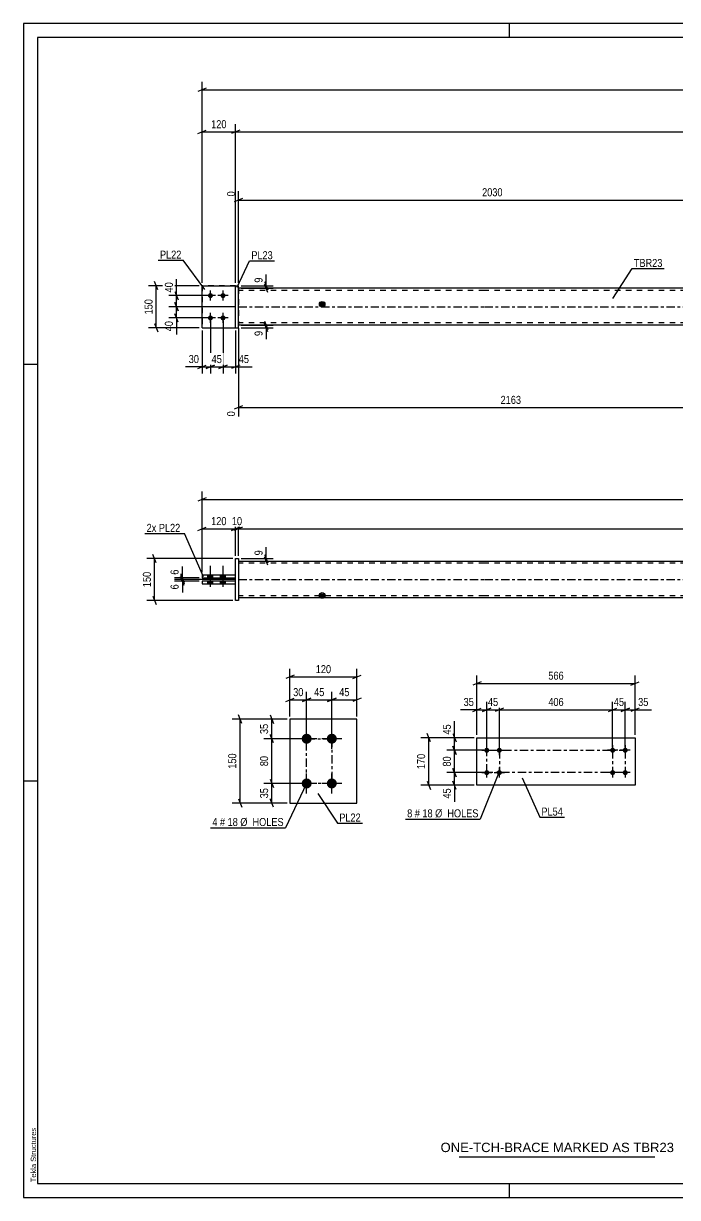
# Model space of a CAD drawing. Header units: millimetres. Extents: x 0 to 594, y 0 to 420.
# Drawn here: x 0 to 234.1, y 0 to 420 of the extents above; entities that cross this region are included whole.
import ezdxf

# ---------------------------------------------------------------- set-up
doc = ezdxf.new("R2010")
doc.units = ezdxf.units.MM
doc.linetypes.add('DXK_LINE_DOT2', pattern=[3.9198, 1.9599, -1.9599])
doc.linetypes.add('DXK_LINE_DOT3', pattern=[5.9187, 2.979, -0.9799, 0.9799, -0.9799])
doc.styles.add('Arial', font='ARIAL.TTF', dxfattribs={"height": 0.2})
doc.styles.add('Arial Narrow', font='ARIALN.TTF', dxfattribs={"height": 0.2})

# ---------------------------------------------------------------- blocks, each defined once
blk = doc.blocks.new('Unknown-489685050-1163')
at = {"color": 5, "linetype": 'Continuous'}
for p, q in [((594, 420), (0, 420)), ((0, 420), (0, 0)), ((174, 415), (174, 420)), ((589, 415), (5, 415)), ((5, 415), (5, 5)), ((5, 298), (0, 298)), ((5, 149), (0, 149)), ((5, 5), (589, 5)), ((174, 0), (174, 5)), ((0, 0), (594, 0))]:
    blk.add_line(p, q, dxfattribs=at)
at = {"color": 174, "linetype": 'Continuous', "style": 'Arial'}
blk.add_text('Tekla Structures', height=1.9102, rotation=90, dxfattribs=at).set_placement((4.5, 5.5))
blk = doc.blocks.new('Unknown-489685050-5820')
at = {"color": 7, "linetype": 'Continuous'}
blk.add_line((156, 14.5), (226, 14.5), dxfattribs=at)
at = {"color": 7, "style": 'Arial'}
blk.add_text('ONE-TCH-BRACE MARKED AS TBR23', height=3.3428, dxfattribs=at).set_placement((149.28, 16.25))
blk = doc.blocks.new('Part-489685050-1896 - 1883')
at = {"linetype": 'Continuous'}
blk.add_hatch(color=2, dxfattribs=at).paths.add_polyline_path([(106.92, 214.49), (106.12, 215.89), (107.72, 215.89)])
at = {"color": 2, "linetype": 'Continuous'}
for p, q in [((76.92, 227.69), (164.92, 227.69)), ((165.02, 227.69), (390.04, 227.69)), ((390.14, 227.69), (478.14, 227.69)), ((271.2, 221.79), (271.2, 220.39)), ((271.2, 221.79), (294.04, 221.79)), ((271.2, 220.39), (294.04, 220.39)), ((283.87, 221.79), (283.87, 221.69)), ((283.87, 220.39), (283.87, 220.49)), ((294.04, 221.79), (294.04, 221.69)), ((294.04, 220.39), (294.04, 220.49)), ((164.92, 214.49), (76.92, 214.49)), ((106.92, 214.49), (106.12, 215.89)), ((106.12, 215.89), (107.72, 215.89)), ((107.72, 215.89), (106.92, 214.49)), ((390.04, 214.49), (165.02, 214.49)), ((478.14, 214.49), (390.14, 214.49))]:
    blk.add_line(p, q, dxfattribs=at)
at = {"color": 7, "linetype": 'DXK_LINE_DOT2'}
for p, q in [((76.92, 227.69), (76.92, 214.49)), ((164.92, 226.89), (76.92, 226.89)), ((390.04, 226.89), (165.02, 226.89)), ((478.14, 226.89), (390.14, 226.89)), ((478.14, 227.69), (478.14, 214.49)), ((261.02, 221.79), (261.02, 220.39)), ((271.2, 221.79), (261.02, 221.79)), ((261.02, 220.39), (271.2, 220.39)), ((283.87, 221.69), (283.87, 220.49)), ((294.04, 221.69), (294.04, 220.49)), ((164.92, 215.29), (76.92, 215.29)), ((390.04, 215.29), (165.02, 215.29)), ((478.14, 215.29), (390.14, 215.29))]:
    blk.add_line(p, q, dxfattribs=at)
at = {"color": 7, "linetype": 'DXK_LINE_DOT3'}
for p, q in [((76.92, 221.09), (164.92, 221.09)), ((165.02, 221.09), (390.04, 221.09)), ((390.14, 221.09), (478.14, 221.09))]:
    blk.add_line(p, q, dxfattribs=at)
at = {"color": 2, "linetype": 'Continuous'}
blk.add_circle((106.92, 215.39), 1, dxfattribs=at)
blk = doc.blocks.new('Part-489685050-1912 - 1883')
at = {"color": 2, "linetype": 'Continuous'}
for p, q in [((75.92, 220.49), (63.92, 220.49)), ((63.92, 220.49), (63.92, 219.49)), ((63.92, 219.49), (75.92, 219.49)), ((75.92, 219.49), (75.92, 220.49))]:
    blk.add_line(p, q, dxfattribs=at)
blk = doc.blocks.new('Part-489685050-1917 - 1883')
at = {"color": 2, "linetype": 'Continuous'}
for p, q in [((63.92, 222.69), (63.92, 221.69)), ((75.92, 222.69), (63.92, 222.69)), ((75.92, 221.69), (75.92, 222.69)), ((63.92, 221.69), (75.92, 221.69))]:
    blk.add_line(p, q, dxfattribs=at)
blk = doc.blocks.new('Part-489685050-1920 - 1883')
at = {"color": 2, "linetype": 'Continuous'}
for p, q in [((75.92, 213.59), (75.92, 228.59)), ((75.92, 228.59), (76.92, 228.59)), ((76.92, 228.59), (76.92, 213.59)), ((76.92, 213.59), (75.92, 213.59))]:
    blk.add_line(p, q, dxfattribs=at)
blk = doc.blocks.new('Bolt-489685050-1925 - 1883')
at = {"linetype": 'Continuous'}
for points in [[(66.02, 221.69), (67.82, 221.69), (67.82, 222.69), (66.02, 222.69)], [(66.02, 221.69), (67.82, 221.69), (67.82, 222.69), (66.02, 222.69)], [(70.52, 221.69), (72.32, 221.69), (72.32, 222.69), (70.52, 222.69)], [(70.52, 221.69), (72.32, 221.69), (72.32, 222.69), (70.52, 222.69)], [(66.02, 219.49), (67.82, 219.49), (67.82, 220.49), (66.02, 220.49)], [(66.02, 219.49), (67.82, 219.49), (67.82, 220.49), (66.02, 220.49)], [(70.52, 219.49), (72.32, 219.49), (72.32, 220.49), (70.52, 220.49)], [(70.52, 219.49), (72.32, 219.49), (72.32, 220.49), (70.52, 220.49)]]:
    blk.add_hatch(color=1, dxfattribs=at).paths.add_polyline_path(points)
at = {"color": 1, "linetype": 'Continuous'}
for p, q in [((66.02, 221.69), (66.02, 222.69)), ((66.02, 221.69), (66.02, 222.69)), ((66.92, 218.49), (66.92, 225.99)), ((66.92, 218.49), (66.92, 225.99)), ((67.82, 221.69), (67.82, 222.69)), ((67.82, 221.69), (67.82, 222.69)), ((70.52, 221.69), (70.52, 222.69)), ((70.52, 221.69), (70.52, 222.69)), ((71.42, 218.49), (71.42, 225.99)), ((71.42, 218.49), (71.42, 225.99)), ((72.32, 221.69), (72.32, 222.69)), ((72.32, 221.69), (72.32, 222.69)), ((66.02, 219.49), (66.02, 220.49)), ((66.02, 219.49), (66.02, 220.49)), ((67.82, 219.49), (67.82, 220.49)), ((67.82, 219.49), (67.82, 220.49)), ((70.52, 219.49), (70.52, 220.49)), ((70.52, 219.49), (70.52, 220.49)), ((72.32, 219.49), (72.32, 220.49)), ((72.32, 219.49), (72.32, 220.49))]:
    blk.add_line(p, q, dxfattribs=at)
blk = doc.blocks.new('Part-489685050-3256 - 3255')
at = {"color": 2, "linetype": 'Continuous'}
for p, q in [((162.32, 164.5), (218.88, 164.5)), ((162.32, 147.5), (162.32, 164.5)), ((218.88, 164.5), (218.88, 147.5)), ((218.88, 147.5), (162.32, 147.5))]:
    blk.add_line(p, q, dxfattribs=at)
blk = doc.blocks.new('Bolt-489685050-3257 - 3255')
at = {"linetype": 'Continuous'}
for points in [[(210.88, 159.1, -1), (210.88, 160.9, -1)], [(215.38, 159.1, -1), (215.38, 160.9, -1)], [(210.88, 151.1, -1), (210.88, 152.9, -1)], [(215.38, 151.1, -1), (215.38, 152.9, -1)]]:
    blk.add_hatch(color=1, dxfattribs=at).paths.add_polyline_path(points)
at = {"color": 1, "linetype": 'Continuous'}
for p, q in [((212.68, 160), (209.08, 160)), ((210.88, 161.8), (210.88, 158.2)), ((217.18, 160), (213.58, 160)), ((215.38, 161.8), (215.38, 158.2)), ((212.68, 152), (209.08, 152)), ((210.88, 153.8), (210.88, 150.2)), ((217.18, 152), (213.58, 152)), ((215.38, 153.8), (215.38, 150.2))]:
    blk.add_line(p, q, dxfattribs=at)
blk = doc.blocks.new('Bolt-489685050-3258 - 3255')
at = {"linetype": 'Continuous'}
for points in [[(165.82, 160.9, -1), (165.82, 159.1, -1)], [(170.32, 160.9, -1), (170.32, 159.1, -1)], [(165.82, 152.9, -1), (165.82, 151.1, -1)], [(170.32, 152.9, -1), (170.32, 151.1, -1)]]:
    blk.add_hatch(color=1, dxfattribs=at).paths.add_polyline_path(points)
at = {"color": 1, "linetype": 'Continuous'}
for p, q in [((164.02, 160), (167.62, 160)), ((165.82, 158.2), (165.82, 161.8)), ((168.52, 160), (172.12, 160)), ((170.32, 158.2), (170.32, 161.8)), ((164.02, 152), (167.62, 152)), ((165.82, 150.2), (165.82, 153.8)), ((168.52, 152), (172.12, 152)), ((170.32, 150.2), (170.32, 153.8))]:
    blk.add_line(p, q, dxfattribs=at)
blk = doc.blocks.new('Bolt-489685050-2129 - 2114')
at = {"linetype": 'Continuous'}
for points in [[(66.92, 321.76, -1), (66.92, 323.56, -1)], [(71.42, 321.76, -1), (71.42, 323.56, -1)], [(66.92, 313.76, -1), (66.92, 315.56, -1)], [(71.42, 313.76, -1), (71.42, 315.56, -1)]]:
    blk.add_hatch(color=1, dxfattribs=at).paths.add_polyline_path(points)
at = {"color": 1, "linetype": 'Continuous'}
for p, q in [((66.92, 320.86), (66.92, 324.46)), ((71.42, 320.86), (71.42, 324.46)), ((68.72, 322.66), (65.12, 322.66)), ((73.22, 322.66), (69.62, 322.66)), ((66.92, 312.86), (66.92, 316.46)), ((71.42, 312.86), (71.42, 316.46)), ((68.72, 314.66), (65.12, 314.66)), ((73.22, 314.66), (69.62, 314.66))]:
    blk.add_line(p, q, dxfattribs=at)
blk = doc.blocks.new('Part-489685050-2140 - 2114')
at = {"color": 2, "linetype": 'Continuous'}
for p, q in [((75.92, 311.16), (75.92, 326.16)), ((75.92, 326.16), (76.92, 326.16)), ((76.92, 311.16), (76.92, 326.16)), ((75.92, 311.16), (76.92, 311.16))]:
    blk.add_line(p, q, dxfattribs=at)
blk = doc.blocks.new('Part-489685050-2145 - 2114')
at = {"color": 2, "linetype": 'Continuous'}
for p, q in [((63.92, 311.16), (63.92, 326.16)), ((63.92, 326.16), (75.92, 326.16)), ((63.92, 311.16), (75.92, 311.16))]:
    blk.add_line(p, q, dxfattribs=at)
at = {"color": 7, "linetype": 'DXK_LINE_DOT2'}
blk.add_line((75.92, 311.16), (75.92, 326.16), dxfattribs=at)
blk = doc.blocks.new('Part-489685050-2146 - 2114')
at = {"color": 7, "linetype": 'DXK_LINE_DOT2'}
for p, q in [((75.92, 326.16), (63.92, 326.16)), ((63.92, 326.16), (63.92, 311.16)), ((75.92, 311.16), (75.92, 326.16)), ((63.92, 311.16), (75.92, 311.16))]:
    blk.add_line(p, q, dxfattribs=at)
blk = doc.blocks.new('Part-489685050-2162 - 2114')
at = {"linetype": 'Continuous'}
blk.add_hatch(color=2, dxfattribs=at).paths.add_polyline_path([(106.92, 318.66), (106.12, 320.06), (107.72, 320.06)])
at = {"color": 2, "linetype": 'Continuous'}
for p, q in [((164.92, 325.26), (76.92, 325.26)), ((390.04, 325.26), (165.02, 325.26)), ((478.14, 325.26), (390.14, 325.26)), ((106.92, 318.66), (106.12, 320.06)), ((106.12, 320.06), (107.72, 320.06)), ((107.72, 320.06), (106.92, 318.66)), ((164.92, 312.06), (76.92, 312.06)), ((390.04, 312.06), (165.02, 312.06)), ((478.14, 312.06), (390.14, 312.06))]:
    blk.add_line(p, q, dxfattribs=at)
at = {"color": 7, "linetype": 'DXK_LINE_DOT2'}
for p, q in [((76.92, 325.26), (76.92, 312.06)), ((164.92, 324.46), (76.92, 324.46)), ((390.04, 324.46), (165.02, 324.46)), ((261.02, 325.26), (261.02, 324.46)), ((283.87, 325.26), (283.87, 324.46)), ((478.14, 324.46), (390.14, 324.46)), ((478.14, 312.06), (478.14, 325.26)), ((164.92, 312.86), (76.92, 312.86)), ((390.04, 312.86), (165.02, 312.86)), ((271.2, 312.06), (271.2, 312.86)), ((294.04, 312.06), (294.04, 312.86)), ((478.14, 312.86), (390.14, 312.86))]:
    blk.add_line(p, q, dxfattribs=at)
at = {"color": 7, "linetype": 'DXK_LINE_DOT3'}
for p, q in [((76.92, 318.66), (164.92, 318.66)), ((165.02, 318.66), (390.04, 318.66)), ((390.14, 318.66), (478.14, 318.66))]:
    blk.add_line(p, q, dxfattribs=at)
at = {"color": 2, "linetype": 'Continuous'}
blk.add_circle((106.92, 319.56), 1, dxfattribs=at)
blk = doc.blocks.new('Bolt-489685050-1755 - 1749')
at = {"linetype": 'Continuous'}
for points in [[(101.36, 162.33, -1), (101.36, 165.93, -1)], [(110.36, 162.33, -1), (110.36, 165.93, -1)], [(101.36, 146.33, -1), (101.36, 149.93, -1)], [(110.36, 146.33, -1), (110.36, 149.93, -1)]]:
    blk.add_hatch(color=1, dxfattribs=at).paths.add_polyline_path(points)
at = {"color": 1, "linetype": 'Continuous'}
for p, q in [((104.96, 164.13), (97.76, 164.13)), ((101.36, 160.53), (101.36, 167.73)), ((113.96, 164.13), (106.76, 164.13)), ((110.36, 160.53), (110.36, 167.73)), ((101.36, 144.53), (101.36, 151.73)), ((110.36, 144.53), (110.36, 151.73)), ((104.96, 148.13), (97.76, 148.13)), ((113.96, 148.13), (106.76, 148.13))]:
    blk.add_line(p, q, dxfattribs=at)
blk = doc.blocks.new('Part-489685050-1770 - 1749')
at = {"color": 2, "linetype": 'Continuous'}
for p, q in [((119.36, 171.13), (95.36, 171.13)), ((95.36, 171.13), (95.36, 141.13)), ((119.36, 141.13), (119.36, 171.13)), ((95.36, 141.13), (119.36, 141.13))]:
    blk.add_line(p, q, dxfattribs=at)
blk = doc.blocks.new('Rectangle-489685050-4046 - 3255')
at = {"color": 1, "linetype": 'DXK_LINE_DOT3'}
blk.add_lwpolyline([(165.82, 160), (215.38, 160), (215.38, 152), (165.82, 152), (165.82, 160)], close=True, dxfattribs=at)
blk = doc.blocks.new('Rectangle-489685050-1870 - 1749')
at = {"color": 1, "linetype": 'DXK_LINE_DOT3'}
blk.add_lwpolyline([(101.36, 164.13), (110.36, 164.13), (110.36, 148.13), (101.36, 148.13), (101.36, 164.13)], close=True, dxfattribs=at)
blk = doc.blocks.new('Line-489685050-4056 - 3255')
at = {"color": 1, "linetype": 'DXK_LINE_DOT3'}
blk.add_line((170.32, 160), (170.32, 152), dxfattribs=at)
blk = doc.blocks.new('Line-489685050-4063 - 3255')
at = {"color": 1, "linetype": 'DXK_LINE_DOT3'}
blk.add_line((210.88, 160), (210.88, 152), dxfattribs=at)
blk = doc.blocks.new('StraightDimension-489685050-1978 - 1883')
at = {"color": 7, "linetype": 'Continuous'}
for p, q in [((78.42, 239.8), (75.42, 238.6)), ((76.92, 229.59), (76.92, 242.05)), ((476.64, 238.6), (479.64, 239.8)), ((478.14, 229.59), (478.14, 242.05)), ((76.92, 239.2), (478.14, 239.2))]:
    blk.add_line(p, q, dxfattribs=at)
at = {"color": 0}
blk.add_wipeout([(281.79, 239.95), (281.79, 244.15), (273.28, 244.15), (273.28, 239.95)], dxfattribs=at)
at = {"color": 3, "style": 'Arial Narrow'}
blk.add_text('4367', height=2.863, dxfattribs=at).set_placement((273.88, 240.55))
blk = doc.blocks.new('StraightDimension-489685050-1948 - 1883')
at = {"color": 7, "linetype": 'Continuous'}
for p, q in [((77.92, 228.59), (89.32, 228.59)), ((77.92, 227.69), (89.32, 227.69)), ((86.32, 230.09), (87.52, 227.09)), ((87.52, 226.19), (86.32, 229.19)), ((86.92, 227.69), (86.92, 228.59))]:
    blk.add_line(p, q, dxfattribs=at)
at = {"color": 0}
blk.add_wipeout([(86.17, 232.14), (81.97, 232.14), (81.97, 229.11), (86.17, 229.11)], dxfattribs=at)
at = {"color": 7, "linetype": 'Continuous'}
blk.add_line((86.92, 228.59), (86.92, 232.67), dxfattribs=at)
blk.add_line((86.92, 228.59), (86.92, 232.67), dxfattribs=at)
at = {"color": 3, "style": 'Arial Narrow'}
blk.add_text('9', height=2.86, rotation=90.0002, dxfattribs=at).set_placement((85.57, 229.71))
blk = doc.blocks.new('StraightDimension-489685050-2015 - 1883')
at = {"color": 7, "linetype": 'Continuous'}
for p, q in [((75.92, 221.09), (54.01, 221.09)), ((62.92, 220.49), (54.01, 220.49)), ((56.26, 222.59), (57.46, 219.59)), ((57.46, 218.99), (56.26, 221.99)), ((56.86, 220.49), (56.86, 221.09))]:
    blk.add_line(p, q, dxfattribs=at)
at = {"color": 0}
blk.add_wipeout([(56.11, 219.96), (51.91, 219.96), (51.91, 216.94), (56.11, 216.94)], dxfattribs=at)
at = {"color": 7, "linetype": 'Continuous'}
blk.add_line((56.86, 220.49), (56.86, 216.41), dxfattribs=at)
blk.add_line((56.86, 220.49), (56.86, 216.41), dxfattribs=at)
at = {"color": 3, "style": 'Arial Narrow'}
blk.add_text('6', height=2.86, rotation=90.0002, dxfattribs=at).set_placement((55.51, 217.54))
blk = doc.blocks.new('StraightDimension-489685050-1937 - 1883')
at = {"color": 7, "linetype": 'Continuous'}
for p, q in [((63.92, 223.69), (63.92, 252.61)), ((491.14, 223.69), (491.14, 252.61)), ((65.42, 250.36), (62.42, 249.16)), ((63.92, 249.76), (491.14, 249.76)), ((489.64, 249.16), (492.64, 250.36))]:
    blk.add_line(p, q, dxfattribs=at)
at = {"color": 0}
blk.add_wipeout([(281.79, 250.51), (281.79, 254.71), (273.28, 254.71), (273.28, 250.51)], dxfattribs=at)
at = {"color": 3, "style": 'Arial Narrow'}
blk.add_text('4627', height=2.863, dxfattribs=at).set_placement((273.88, 251.11))
blk = doc.blocks.new('StraightDimension-489685050-1957 - 1883')
at = {"color": 7, "linetype": 'Continuous'}
for p, q in [((62.42, 238.6), (65.42, 239.8)), ((63.92, 223.69), (63.92, 242.05)), ((77.42, 239.8), (74.42, 238.6)), ((75.92, 229.59), (75.92, 242.05)), ((63.92, 239.2), (75.92, 239.2))]:
    blk.add_line(p, q, dxfattribs=at)
at = {"color": 0}
blk.add_wipeout([(73.26, 239.95), (73.26, 244.15), (66.58, 244.15), (66.58, 239.95)], dxfattribs=at)
at = {"color": 3, "style": 'Arial Narrow'}
blk.add_text('120', height=2.863, dxfattribs=at).set_placement((67.18, 240.55))
blk = doc.blocks.new('StraightDimension-489685050-1969 - 1883')
at = {"color": 7, "linetype": 'Continuous'}
for p, q in [((74.42, 238.6), (77.42, 239.8)), ((78.42, 239.8), (75.42, 238.6)), ((75.92, 229.59), (75.92, 242.05)), ((76.92, 229.59), (76.92, 242.05)), ((75.92, 239.2), (76.92, 239.2))]:
    blk.add_line(p, q, dxfattribs=at)
at = {"color": 0}
blk.add_wipeout([(78.85, 239.95), (78.85, 244.15), (73.99, 244.15), (73.99, 239.95)], dxfattribs=at)
at = {"color": 3, "style": 'Arial Narrow'}
blk.add_text('10', height=2.863, dxfattribs=at).set_placement((74.59, 240.55))
blk = doc.blocks.new('StraightDimension-489685050-2028 - 1883')
at = {"color": 7, "linetype": 'Continuous'}
for p, q in [((56.26, 223.19), (57.46, 220.19)), ((62.92, 221.69), (54.01, 221.69)), ((75.92, 221.09), (54.01, 221.09)), ((57.46, 219.59), (56.26, 222.59)), ((56.86, 221.09), (56.86, 221.69))]:
    blk.add_line(p, q, dxfattribs=at)
at = {"color": 0}
blk.add_wipeout([(56.11, 225.24), (51.91, 225.24), (51.91, 222.21), (56.11, 222.21)], dxfattribs=at)
at = {"color": 7, "linetype": 'Continuous'}
blk.add_line((56.86, 221.69), (56.86, 225.77), dxfattribs=at)
blk.add_line((56.86, 221.69), (56.86, 225.77), dxfattribs=at)
at = {"color": 3, "style": 'Arial Narrow'}
blk.add_text('6', height=2.86, rotation=90.0002, dxfattribs=at).set_placement((55.51, 222.81))
blk = doc.blocks.new('StraightDimension-489685050-5137 - 1883')
at = {"color": 7, "linetype": 'Continuous'}
for p, q in [((74.92, 228.59), (44.1, 228.59)), ((47.55, 227.09), (46.35, 230.09)), ((46.95, 213.59), (46.95, 228.59)), ((46.35, 215.09), (47.55, 212.09)), ((74.92, 213.59), (44.1, 213.59))]:
    blk.add_line(p, q, dxfattribs=at)
at = {"color": 0}
blk.add_wipeout([(46.2, 224.43), (42, 224.43), (42, 217.75), (46.2, 217.75)], dxfattribs=at)
at = {"color": 3, "style": 'Arial Narrow'}
blk.add_text('150', height=2.863, rotation=90.0002, dxfattribs=at).set_placement((45.6, 218.35))
blk = doc.blocks.new('StraightDimension-489685050-4072 - 3255')
at = {"color": 7, "linetype": 'Continuous'}
for p, q in [((210.88, 161), (210.88, 177.35)), ((215.38, 161), (215.38, 177.35)), ((209.38, 173.9), (212.38, 175.1)), ((210.88, 174.5), (215.38, 174.5)), ((216.88, 175.1), (213.88, 173.9))]:
    blk.add_line(p, q, dxfattribs=at)
at = {"color": 0}
blk.add_wipeout([(215.56, 175.25), (215.56, 179.45), (210.7, 179.45), (210.7, 175.25)], dxfattribs=at)
at = {"color": 3, "style": 'Arial Narrow'}
blk.add_text('45', height=2.863, dxfattribs=at).set_placement((211.3, 175.85))
blk = doc.blocks.new('StraightDimension-489685050-4071 - 3255')
at = {"color": 7, "linetype": 'Continuous'}
for p, q in [((215.38, 161), (215.38, 177.35)), ((218.88, 165.5), (218.88, 177.35)), ((213.88, 173.9), (216.88, 175.1)), ((215.38, 174.5), (218.88, 174.5)), ((220.38, 175.1), (217.38, 173.9))]:
    blk.add_line(p, q, dxfattribs=at)
at = {"color": 0}
blk.add_wipeout([(224.26, 175.25), (224.26, 179.45), (219.4, 179.45), (219.4, 175.25)], dxfattribs=at)
at = {"color": 7, "linetype": 'Continuous'}
blk.add_line((218.88, 174.5), (224.79, 174.5), dxfattribs=at)
blk.add_line((218.88, 174.5), (224.79, 174.5), dxfattribs=at)
at = {"color": 3, "style": 'Arial Narrow'}
blk.add_text('35', height=2.863, dxfattribs=at).set_placement((220, 175.85))
blk = doc.blocks.new('StraightDimension-489685050-4073 - 3255')
at = {"color": 7, "linetype": 'Continuous'}
for p, q in [((170.32, 161), (170.32, 177.35)), ((210.88, 161), (210.88, 177.35)), ((171.82, 175.1), (168.82, 173.9)), ((170.32, 174.5), (210.88, 174.5)), ((209.38, 173.9), (212.38, 175.1))]:
    blk.add_line(p, q, dxfattribs=at)
at = {"color": 0}
blk.add_wipeout([(193.94, 175.25), (193.94, 179.45), (187.26, 179.45), (187.26, 175.25)], dxfattribs=at)
at = {"color": 3, "style": 'Arial Narrow'}
blk.add_text('406', height=2.863, dxfattribs=at).set_placement((187.86, 175.85))
blk = doc.blocks.new('StraightDimension-489685050-4074 - 3255')
at = {"color": 7, "linetype": 'Continuous'}
for p, q in [((165.82, 161), (165.82, 177.35)), ((170.32, 161), (170.32, 177.35)), ((164.32, 173.9), (167.32, 175.1)), ((165.82, 174.5), (170.32, 174.5)), ((171.82, 175.1), (168.82, 173.9))]:
    blk.add_line(p, q, dxfattribs=at)
at = {"color": 0}
blk.add_wipeout([(170.5, 175.25), (170.5, 179.45), (165.64, 179.45), (165.64, 175.25)], dxfattribs=at)
at = {"color": 3, "style": 'Arial Narrow'}
blk.add_text('45', height=2.863, dxfattribs=at).set_placement((166.24, 175.85))
blk = doc.blocks.new('StraightDimension-489685050-4075 - 3255')
at = {"color": 7, "linetype": 'Continuous'}
for p, q in [((162.32, 165.5), (162.32, 177.35)), ((165.82, 161), (165.82, 177.35)), ((160.82, 173.9), (163.82, 175.1)), ((162.32, 174.5), (165.82, 174.5)), ((167.32, 175.1), (164.32, 173.9))]:
    blk.add_line(p, q, dxfattribs=at)
at = {"color": 0}
blk.add_wipeout([(161.79, 175.25), (161.79, 179.45), (156.94, 179.45), (156.94, 175.25)], dxfattribs=at)
at = {"color": 7, "linetype": 'Continuous'}
blk.add_line((162.32, 174.5), (156.41, 174.5), dxfattribs=at)
blk.add_line((162.32, 174.5), (156.41, 174.5), dxfattribs=at)
at = {"color": 3, "style": 'Arial Narrow'}
blk.add_text('35', height=2.863, dxfattribs=at).set_placement((157.54, 175.85))
blk = doc.blocks.new('StraightDimension-489685050-4122 - 3255')
at = {"color": 7, "linetype": 'Continuous'}
for p, q in [((162.32, 165.5), (162.32, 186.75)), ((218.88, 165.5), (218.88, 186.75)), ((163.82, 184.5), (160.82, 183.3)), ((162.32, 183.9), (218.88, 183.9)), ((217.38, 183.3), (220.38, 184.5))]:
    blk.add_line(p, q, dxfattribs=at)
at = {"color": 0}
blk.add_wipeout([(193.94, 184.65), (193.94, 188.85), (187.26, 188.85), (187.26, 184.65)], dxfattribs=at)
at = {"color": 3, "style": 'Arial Narrow'}
blk.add_text('566', height=2.863, dxfattribs=at).set_placement((187.86, 185.25))
blk = doc.blocks.new('StraightDimension-489685050-4133 - 3255')
at = {"color": 7, "linetype": 'Continuous'}
for p, q in [((161.32, 164.5), (151.47, 164.5)), ((153.72, 166), (154.92, 163)), ((154.32, 160), (154.32, 164.5)), ((164.82, 160), (151.47, 160)), ((154.92, 158.5), (153.72, 161.5))]:
    blk.add_line(p, q, dxfattribs=at)
at = {"color": 0}
blk.add_wipeout([(153.57, 169.88), (149.37, 169.88), (149.37, 165.02), (153.57, 165.02)], dxfattribs=at)
at = {"color": 7, "linetype": 'Continuous'}
blk.add_line((154.32, 164.5), (154.32, 170.4), dxfattribs=at)
blk.add_line((154.32, 164.5), (154.32, 170.4), dxfattribs=at)
at = {"color": 3, "style": 'Arial Narrow'}
blk.add_text('45', height=2.863, rotation=90.0002, dxfattribs=at).set_placement((152.97, 165.62))
blk = doc.blocks.new('StraightDimension-489685050-4134 - 3255')
at = {"color": 7, "linetype": 'Continuous'}
for p, q in [((164.82, 160), (151.47, 160)), ((153.72, 161.5), (154.92, 158.5)), ((154.32, 152), (154.32, 160)), ((164.82, 152), (151.47, 152)), ((154.92, 150.5), (153.72, 153.5))]:
    blk.add_line(p, q, dxfattribs=at)
at = {"color": 0}
blk.add_wipeout([(153.57, 158.43), (149.37, 158.43), (149.37, 153.57), (153.57, 153.57)], dxfattribs=at)
at = {"color": 3, "style": 'Arial Narrow'}
blk.add_text('80', height=2.863, rotation=90.0002, dxfattribs=at).set_placement((152.97, 154.17))
blk = doc.blocks.new('StraightDimension-489685050-4135 - 3255')
at = {"color": 7, "linetype": 'Continuous'}
for p, q in [((164.82, 152), (151.47, 152)), ((153.72, 153.5), (154.92, 150.5)), ((154.32, 147.5), (154.32, 152)), ((161.32, 147.5), (151.47, 147.5)), ((154.92, 146), (153.72, 149))]:
    blk.add_line(p, q, dxfattribs=at)
at = {"color": 0}
blk.add_wipeout([(153.57, 146.97), (149.37, 146.97), (149.37, 142.12), (153.57, 142.12)], dxfattribs=at)
at = {"color": 7, "linetype": 'Continuous'}
blk.add_line((154.32, 147.5), (154.32, 141.59), dxfattribs=at)
blk.add_line((154.32, 147.5), (154.32, 141.59), dxfattribs=at)
at = {"color": 3, "style": 'Arial Narrow'}
blk.add_text('45', height=2.863, rotation=90.0002, dxfattribs=at).set_placement((152.97, 142.72))
blk = doc.blocks.new('StraightDimension-489685050-4162 - 3255')
at = {"color": 7, "linetype": 'Continuous'}
for p, q in [((161.32, 164.5), (142.25, 164.5)), ((145.7, 163), (144.5, 166)), ((145.1, 147.5), (145.1, 164.5)), ((161.32, 147.5), (142.25, 147.5)), ((144.5, 149), (145.7, 146))]:
    blk.add_line(p, q, dxfattribs=at)
at = {"color": 0}
blk.add_wipeout([(144.35, 159.34), (140.15, 159.34), (140.15, 152.65), (144.35, 152.65)], dxfattribs=at)
at = {"color": 3, "style": 'Arial Narrow'}
blk.add_text('170', height=2.863, rotation=90.0002, dxfattribs=at).set_placement((143.75, 153.25))
blk = doc.blocks.new('StraightDimension-489685050-2193 - 2114')
at = {"color": 7, "linetype": 'Continuous'}
for p, q in [((54.22, 320.16), (55.42, 317.16)), ((75.92, 318.66), (51.97, 318.66)), ((55.42, 313.16), (54.22, 316.16)), ((54.82, 314.66), (54.82, 318.66)), ((65.92, 314.66), (51.97, 314.66))]:
    blk.add_line(p, q, dxfattribs=at)
at = {"color": 0}
blk.add_wipeout([(54.07, 314.13), (49.87, 314.13), (49.87, 309.28), (54.07, 309.28)], dxfattribs=at)
at = {"color": 7, "linetype": 'Continuous'}
blk.add_line((54.82, 314.66), (54.82, 308.75), dxfattribs=at)
blk.add_line((54.82, 314.66), (54.82, 308.75), dxfattribs=at)
at = {"color": 3, "style": 'Arial Narrow'}
blk.add_text('40', height=2.863, rotation=90.0002, dxfattribs=at).set_placement((53.47, 309.88))
blk = doc.blocks.new('StraightDimension-489685050-2567 - 2114')
at = {"color": 7, "linetype": 'Continuous'}
for p, q in [((86.32, 327.66), (87.52, 324.66)), ((77.92, 326.16), (89.32, 326.16)), ((77.92, 325.26), (89.32, 325.26)), ((87.52, 323.76), (86.32, 326.76)), ((86.92, 325.26), (86.92, 326.16))]:
    blk.add_line(p, q, dxfattribs=at)
at = {"color": 0}
blk.add_wipeout([(86.17, 329.71), (81.97, 329.71), (81.97, 326.68), (86.17, 326.68)], dxfattribs=at)
at = {"color": 7, "linetype": 'Continuous'}
blk.add_line((86.92, 326.16), (86.92, 330.24), dxfattribs=at)
blk.add_line((86.92, 326.16), (86.92, 330.24), dxfattribs=at)
at = {"color": 3, "style": 'Arial Narrow'}
blk.add_text('9', height=2.86, rotation=90.0002, dxfattribs=at).set_placement((85.57, 327.28))
blk = doc.blocks.new('StraightDimension-489685050-2468 - 2114')
at = {"color": 7, "linetype": 'Continuous'}
for p, q in [((63.92, 327.16), (63.92, 399.08)), ((491.14, 327.16), (491.14, 399.08)), ((65.42, 396.83), (62.42, 395.63)), ((63.92, 396.23), (491.14, 396.23)), ((489.64, 395.63), (492.64, 396.83))]:
    blk.add_line(p, q, dxfattribs=at)
at = {"color": 0}
blk.add_wipeout([(281.79, 396.98), (281.79, 401.18), (273.28, 401.18), (273.28, 396.98)], dxfattribs=at)
at = {"color": 3, "style": 'Arial Narrow'}
blk.add_text('4627', height=2.863, dxfattribs=at).set_placement((273.88, 397.58))
blk = doc.blocks.new('StraightDimension-489685050-2265 - 2114')
at = {"color": 7, "linetype": 'Continuous'}
for p, q in [((66.92, 313.66), (66.92, 294.77)), ((63.92, 310.16), (63.92, 294.77)), ((62.42, 296.57), (65.42, 297.77)), ((63.92, 297.17), (66.92, 297.17)), ((68.42, 297.77), (65.42, 296.57))]:
    blk.add_line(p, q, dxfattribs=at)
at = {"color": 0}
blk.add_wipeout([(63.4, 297.92), (63.4, 302.12), (58.54, 302.12), (58.54, 297.92)], dxfattribs=at)
at = {"color": 7, "linetype": 'Continuous'}
blk.add_line((63.92, 297.17), (58.01, 297.17), dxfattribs=at)
blk.add_line((63.92, 297.17), (58.01, 297.17), dxfattribs=at)
at = {"color": 3, "style": 'Arial Narrow'}
blk.add_text('30', height=2.863, dxfattribs=at).set_placement((59.14, 298.52))
blk = doc.blocks.new('StraightDimension-489685050-2294 - 2114')
at = {"color": 7, "linetype": 'Continuous'}
for p, q in [((71.42, 313.66), (71.42, 294.77)), ((75.92, 310.16), (75.92, 294.77)), ((69.92, 296.57), (72.92, 297.77)), ((71.42, 297.17), (75.92, 297.17)), ((77.42, 297.77), (74.42, 296.57))]:
    blk.add_line(p, q, dxfattribs=at)
at = {"color": 0}
blk.add_wipeout([(81.3, 297.92), (81.3, 302.12), (76.45, 302.12), (76.45, 297.92)], dxfattribs=at)
at = {"color": 7, "linetype": 'Continuous'}
blk.add_line((75.92, 297.17), (81.83, 297.17), dxfattribs=at)
blk.add_line((75.92, 297.17), (81.83, 297.17), dxfattribs=at)
at = {"color": 3, "style": 'Arial Narrow'}
blk.add_text('45', height=2.863, dxfattribs=at).set_placement((77.05, 298.52))
blk = doc.blocks.new('StraightDimension-489685050-5117 - 2114')
at = {"color": 7, "linetype": 'Continuous'}
for p, q in [((48.15, 324.66), (46.95, 327.66)), ((62.92, 326.16), (44.7, 326.16)), ((47.55, 311.16), (47.55, 326.16)), ((62.92, 311.16), (44.7, 311.16)), ((46.95, 312.66), (48.15, 309.66))]:
    blk.add_line(p, q, dxfattribs=at)
at = {"color": 0}
blk.add_wipeout([(46.8, 322), (42.6, 322), (42.6, 315.31), (46.8, 315.31)], dxfattribs=at)
at = {"color": 3, "style": 'Arial Narrow'}
blk.add_text('150', height=2.863, rotation=90.0002, dxfattribs=at).set_placement((46.2, 315.91))
blk = doc.blocks.new('StraightDimension-489685050-2180 - 2114')
at = {"color": 7, "linetype": 'Continuous'}
for p, q in [((54.22, 324.16), (55.42, 321.16)), ((65.92, 322.66), (51.97, 322.66)), ((55.42, 317.16), (54.22, 320.16)), ((54.82, 318.66), (54.82, 322.66)), ((75.92, 318.66), (51.97, 318.66))]:
    blk.add_line(p, q, dxfattribs=at)
at = {"color": 0}
blk.add_wipeout([(54.07, 328.04), (49.87, 328.04), (49.87, 323.18), (54.07, 323.18)], dxfattribs=at)
at = {"color": 7, "linetype": 'Continuous'}
blk.add_line((54.82, 322.66), (54.82, 328.56), dxfattribs=at)
blk.add_line((54.82, 322.66), (54.82, 328.56), dxfattribs=at)
at = {"color": 3, "style": 'Arial Narrow'}
blk.add_text('40', height=2.863, rotation=90.0002, dxfattribs=at).set_placement((53.47, 323.78))
blk = doc.blocks.new('StraightDimension-489685050-2558 - 2114')
at = {"color": 7, "linetype": 'Continuous'}
for p, q in [((77.92, 312.06), (89.32, 312.06)), ((77.92, 311.16), (89.32, 311.16)), ((86.32, 313.56), (87.52, 310.56)), ((87.52, 309.66), (86.32, 312.66)), ((86.92, 311.16), (86.92, 312.06))]:
    blk.add_line(p, q, dxfattribs=at)
at = {"color": 0}
blk.add_wipeout([(86.17, 310.63), (81.97, 310.63), (81.97, 307.6), (86.17, 307.6)], dxfattribs=at)
at = {"color": 7, "linetype": 'Continuous'}
blk.add_line((86.92, 311.16), (86.92, 307.08), dxfattribs=at)
blk.add_line((86.92, 311.16), (86.92, 307.08), dxfattribs=at)
at = {"color": 3, "style": 'Arial Narrow'}
blk.add_text('9', height=2.86, rotation=90.0002, dxfattribs=at).set_placement((85.57, 308.2))
blk = doc.blocks.new('StraightDimension-489685050-2281 - 2114')
at = {"color": 7, "linetype": 'Continuous'}
for p, q in [((66.92, 313.66), (66.92, 294.77)), ((71.42, 313.66), (71.42, 294.77)), ((65.42, 296.57), (68.42, 297.77)), ((66.92, 297.17), (71.42, 297.17)), ((72.92, 297.77), (69.92, 296.57))]:
    blk.add_line(p, q, dxfattribs=at)
at = {"color": 0}
blk.add_wipeout([(71.6, 297.92), (71.6, 302.12), (66.74, 302.12), (66.74, 297.92)], dxfattribs=at)
at = {"color": 3, "style": 'Arial Narrow'}
blk.add_text('45', height=2.863, dxfattribs=at).set_placement((67.34, 298.52))
blk = doc.blocks.new('StraightDimension-489685050-2341 - 2114')
at = {"color": 7, "linetype": 'Continuous'}
for p, q in [((76.92, 311.06), (76.92, 279.45)), ((271.95, 311.06), (271.95, 273.96)), ((78.42, 283.17), (75.42, 281.97)), ((76.92, 282.57), (271.95, 282.57)), ((270.45, 281.97), (273.45, 283.17))]:
    blk.add_line(p, q, dxfattribs=at)
at = {"color": 0}
blk.add_wipeout([(178.69, 283.32), (178.69, 287.52), (170.18, 287.52), (170.18, 283.32)], dxfattribs=at)
at = {"color": 0, "linetype": 'Continuous'}
for points in [[(76.32, 281.87), (72.12, 281.87), (72.12, 278.85), (76.32, 278.85)], [(271.35, 281.87), (267.15, 281.87), (267.15, 273.36), (271.35, 273.36)]]:
    blk.add_wipeout(points, dxfattribs=at)
at = {"color": 3, "style": 'Arial Narrow'}
blk.add_text('2163', height=2.863, dxfattribs=at).set_placement((170.78, 283.92))
at = {"color": 3, "linetype": 'Continuous', "style": 'Arial Narrow'}
for s, height, p in [('0', 2.86, (75.72, 279.45)), ('2163', 2.863, (270.75, 273.96))]:
    blk.add_text(s, height=height, rotation=90.0002, dxfattribs=at).set_placement(p)
blk = doc.blocks.new('StraightDimension-489685050-2415 - 2114')
at = {"color": 7, "linetype": 'Continuous'}
for p, q in [((258.72, 336.28), (258.72, 369.95)), ((78.42, 357.44), (75.42, 356.24)), ((76.92, 327.16), (76.92, 359.96)), ((257.22, 356.24), (260.22, 357.44)), ((76.92, 356.84), (258.72, 356.84))]:
    blk.add_line(p, q, dxfattribs=at)
at = {"color": 0, "linetype": 'Continuous'}
for points in [[(258.12, 370.55), (253.92, 370.55), (253.92, 362.04), (258.12, 362.04)], [(76.32, 360.56), (72.12, 360.56), (72.12, 357.54), (76.32, 357.54)]]:
    blk.add_wipeout(points, dxfattribs=at)
at = {"color": 0}
blk.add_wipeout([(172.08, 357.59), (172.08, 361.79), (163.56, 361.79), (163.56, 357.59)], dxfattribs=at)
at = {"color": 3, "linetype": 'Continuous', "style": 'Arial Narrow'}
for s, height, p in [('2030', 2.863, (257.52, 362.64)), ('0', 2.86, (75.72, 358.14))]:
    blk.add_text(s, height=height, rotation=90.0002, dxfattribs=at).set_placement(p)
at = {"color": 3, "style": 'Arial Narrow'}
blk.add_text('2030', height=2.863, dxfattribs=at).set_placement((164.16, 358.19))
blk = doc.blocks.new('StraightDimension-489685050-2488 - 2114')
at = {"color": 7, "linetype": 'Continuous'}
for p, q in [((63.92, 327.16), (63.92, 384.04)), ((75.92, 327.16), (75.92, 384.04)), ((62.42, 380.59), (65.42, 381.79)), ((63.92, 381.19), (75.92, 381.19)), ((77.42, 381.79), (74.42, 380.59))]:
    blk.add_line(p, q, dxfattribs=at)
at = {"color": 0}
blk.add_wipeout([(73.26, 381.94), (73.26, 386.14), (66.58, 386.14), (66.58, 381.94)], dxfattribs=at)
at = {"color": 3, "style": 'Arial Narrow'}
blk.add_text('120', height=2.863, dxfattribs=at).set_placement((67.18, 382.54))
blk = doc.blocks.new('StraightDimension-489685050-2510 - 2114')
at = {"color": 7, "linetype": 'Continuous'}
for p, q in [((75.92, 327.16), (75.92, 384.04)), ((479.14, 327.16), (479.14, 384.04)), ((77.42, 381.79), (74.42, 380.59)), ((75.92, 381.19), (479.14, 381.19)), ((477.64, 380.59), (480.64, 381.79))]:
    blk.add_line(p, q, dxfattribs=at)
at = {"color": 0}
blk.add_wipeout([(281.79, 381.94), (281.79, 386.14), (273.28, 386.14), (273.28, 381.94)], dxfattribs=at)
at = {"color": 3, "style": 'Arial Narrow'}
blk.add_text('4387', height=2.863, dxfattribs=at).set_placement((273.88, 382.54))
blk = doc.blocks.new('StraightDimension-489685050-1804 - 1749')
at = {"color": 7, "linetype": 'Continuous'}
for p, q in [((100.36, 164.13), (86.05, 164.13)), ((89.5, 162.63), (88.3, 165.63)), ((88.9, 148.13), (88.9, 164.13)), ((100.36, 148.13), (86.05, 148.13)), ((88.3, 149.63), (89.5, 146.63))]:
    blk.add_line(p, q, dxfattribs=at)
at = {"color": 0}
blk.add_wipeout([(88.15, 158.56), (83.95, 158.56), (83.95, 153.7), (88.15, 153.7)], dxfattribs=at)
at = {"color": 3, "style": 'Arial Narrow'}
blk.add_text('80', height=2.863, rotation=90.0002, dxfattribs=at).set_placement((87.55, 154.3))
blk = doc.blocks.new('StraightDimension-489685050-1788 - 1749')
at = {"color": 7, "linetype": 'Continuous'}
for p, q in [((88.3, 172.63), (89.5, 169.63)), ((94.36, 171.13), (86.05, 171.13)), ((88.9, 164.13), (88.9, 171.13)), ((100.36, 164.13), (86.05, 164.13)), ((89.5, 162.63), (88.3, 165.63))]:
    blk.add_line(p, q, dxfattribs=at)
at = {"color": 0}
blk.add_wipeout([(88.15, 170.06), (83.95, 170.06), (83.95, 165.2), (88.15, 165.2)], dxfattribs=at)
at = {"color": 3, "style": 'Arial Narrow'}
blk.add_text('35', height=2.863, rotation=90.0002, dxfattribs=at).set_placement((87.55, 165.8))
blk = doc.blocks.new('StraightDimension-489685050-1772 - 1749')
at = {"color": 7, "linetype": 'Continuous'}
for p, q in [((100.36, 148.13), (86.05, 148.13)), ((88.3, 149.63), (89.5, 146.63)), ((88.9, 141.13), (88.9, 148.13)), ((94.36, 141.13), (86.05, 141.13)), ((89.5, 139.63), (88.3, 142.63))]:
    blk.add_line(p, q, dxfattribs=at)
at = {"color": 0}
blk.add_wipeout([(88.15, 147.06), (83.95, 147.06), (83.95, 142.2), (88.15, 142.2)], dxfattribs=at)
at = {"color": 3, "style": 'Arial Narrow'}
blk.add_text('35', height=2.863, rotation=90.0002, dxfattribs=at).set_placement((87.55, 142.8))
blk = doc.blocks.new('StraightDimension-489685050-1818 - 1749')
at = {"color": 7, "linetype": 'Continuous'}
for p, q in [((78.11, 169.63), (76.91, 172.63)), ((94.36, 171.13), (74.66, 171.13)), ((77.51, 141.13), (77.51, 171.13)), ((94.36, 141.13), (74.66, 141.13)), ((76.91, 142.63), (78.11, 139.63))]:
    blk.add_line(p, q, dxfattribs=at)
at = {"color": 0}
blk.add_wipeout([(76.76, 159.47), (72.56, 159.47), (72.56, 152.79), (76.76, 152.79)], dxfattribs=at)
at = {"color": 3, "style": 'Arial Narrow'}
blk.add_text('150', height=2.863, rotation=90.0002, dxfattribs=at).set_placement((76.16, 153.39))
blk = doc.blocks.new('StraightDimension-489685050-1829 - 1749')
at = {"color": 7, "linetype": 'Continuous'}
for p, q in [((95.36, 172.13), (95.36, 180.88)), ((101.36, 165.13), (101.36, 180.88)), ((93.86, 177.43), (96.86, 178.63)), ((95.36, 178.03), (101.36, 178.03)), ((102.86, 178.63), (99.86, 177.43))]:
    blk.add_line(p, q, dxfattribs=at)
at = {"color": 0}
blk.add_wipeout([(100.79, 178.78), (100.79, 182.98), (95.93, 182.98), (95.93, 178.78)], dxfattribs=at)
at = {"color": 3, "style": 'Arial Narrow'}
blk.add_text('30', height=2.863, dxfattribs=at).set_placement((96.53, 179.38))
blk = doc.blocks.new('StraightDimension-489685050-1839 - 1749')
at = {"color": 7, "linetype": 'Continuous'}
for p, q in [((101.36, 165.13), (101.36, 180.88)), ((110.36, 165.13), (110.36, 180.88)), ((99.86, 177.43), (102.86, 178.63)), ((101.36, 178.03), (110.36, 178.03)), ((111.86, 178.63), (108.86, 177.43))]:
    blk.add_line(p, q, dxfattribs=at)
at = {"color": 0}
blk.add_wipeout([(108.29, 178.78), (108.29, 182.98), (103.43, 182.98), (103.43, 178.78)], dxfattribs=at)
at = {"color": 3, "style": 'Arial Narrow'}
blk.add_text('45', height=2.863, dxfattribs=at).set_placement((104.03, 179.38))
blk = doc.blocks.new('StraightDimension-489685050-1849 - 1749')
at = {"color": 7, "linetype": 'Continuous'}
for p, q in [((110.36, 165.13), (110.36, 180.88)), ((119.36, 172.13), (119.36, 180.88)), ((108.86, 177.43), (111.86, 178.63)), ((110.36, 178.03), (119.36, 178.03)), ((120.86, 178.63), (117.86, 177.43))]:
    blk.add_line(p, q, dxfattribs=at)
at = {"color": 0}
blk.add_wipeout([(117.29, 178.78), (117.29, 182.98), (112.43, 182.98), (112.43, 178.78)], dxfattribs=at)
at = {"color": 3, "style": 'Arial Narrow'}
blk.add_text('45', height=2.863, dxfattribs=at).set_placement((113.03, 179.38))
blk = doc.blocks.new('StraightDimension-489685050-1860 - 1749')
at = {"color": 7, "linetype": 'Continuous'}
for p, q in [((95.36, 172.13), (95.36, 189.09)), ((119.36, 172.13), (119.36, 189.09)), ((96.86, 186.84), (93.86, 185.64)), ((95.36, 186.24), (119.36, 186.24)), ((117.86, 185.64), (120.86, 186.84))]:
    blk.add_line(p, q, dxfattribs=at)
at = {"color": 0}
blk.add_wipeout([(110.7, 186.99), (110.7, 191.19), (104.02, 191.19), (104.02, 186.99)], dxfattribs=at)
at = {"color": 3, "style": 'Arial Narrow'}
blk.add_text('120', height=2.863, dxfattribs=at).set_placement((104.62, 187.59))
blk = doc.blocks.new('MarkSet-489685050-2105 - 1883')
at = {"color": 0}
blk.add_wipeout([(47.55, 238.13), (47.55, 241.13), (44.08, 241.13), (44.08, 238.13)], dxfattribs=at)
blk.add_wipeout([(47.55, 238.13), (47.55, 241.13), (44.08, 241.13), (44.08, 238.13)], dxfattribs=at)
blk.add_wipeout([(56.12, 238.13), (56.12, 241.13), (48.45, 241.13), (48.45, 238.13)], dxfattribs=at)
blk.add_wipeout([(56.12, 238.13), (56.12, 241.13), (48.45, 241.13), (48.45, 238.13)], dxfattribs=at)
at = {"color": 30, "linetype": 'Continuous'}
for p in [(43.48, 237.53), (64.48, 222.01)]:
    blk.add_line(p, (57.62, 237.53), dxfattribs=at)
at = {"color": 3, "style": 'Arial Narrow'}
for s, p in [('2x', (44.08, 238.13)), ('PL22', (48.45, 238.13))]:
    blk.add_text(s, height=2.863, dxfattribs=at).set_placement(p)
blk = doc.blocks.new('Mark-489685050-4190 - 3255')
at = {"color": 0}
blk.add_wipeout([(193.05, 136.63), (193.05, 139.63), (185.38, 139.63), (185.38, 136.63)], dxfattribs=at)
blk.add_wipeout([(193.05, 136.63), (193.05, 139.63), (185.38, 139.63), (185.38, 136.63)], dxfattribs=at)
at = {"color": 30, "linetype": 'Continuous'}
for p, q in [((178.53, 150.08), (184.78, 136.03)), ((184.78, 136.03), (193.65, 136.03))]:
    blk.add_line(p, q, dxfattribs=at)
at = {"color": 3, "style": 'Arial Narrow'}
blk.add_text('PL54', height=2.863, dxfattribs=at).set_placement((185.38, 136.63))
blk = doc.blocks.new('MarkSet-489685050-4178 - 3255')
at = {"color": 0}
blk.add_wipeout([(139.16, 136.01), (139.16, 139.01), (137.33, 139.01), (137.33, 136.01)], dxfattribs=at)
blk.add_wipeout([(139.16, 136.01), (139.16, 139.01), (137.33, 139.01), (137.33, 136.01)], dxfattribs=at)
blk.add_wipeout([(141.88, 136.01), (141.88, 139.01), (140.06, 139.01), (140.06, 136.01)], dxfattribs=at)
blk.add_wipeout([(141.88, 136.01), (141.88, 139.01), (140.06, 139.01), (140.06, 136.01)], dxfattribs=at)
at = {"color": 3, "style": 'Arial Narrow'}
blk.add_text('8', height=2.86, dxfattribs=at).set_placement((137.33, 136.01))
at = {"color": 0}
blk.add_wipeout([(146.44, 136.01), (146.44, 139.01), (142.78, 139.01), (142.78, 136.01)], dxfattribs=at)
blk.add_wipeout([(146.44, 136.01), (146.44, 139.01), (142.78, 139.01), (142.78, 136.01)], dxfattribs=at)
at = {"color": 3, "style": 'Arial Narrow'}
blk.add_text('#', height=2.86, dxfattribs=at).set_placement((140.06, 136.01))
at = {"color": 0}
blk.add_wipeout([(162.87, 136.01), (162.87, 139.01), (147.34, 139.01), (147.34, 136.01)], dxfattribs=at)
blk.add_wipeout([(162.87, 136.01), (162.87, 139.01), (147.34, 139.01), (147.34, 136.01)], dxfattribs=at)
at = {"color": 7, "linetype": 'Continuous'}
for p in [(170.23, 152.24), (136.73, 135.41)]:
    blk.add_line(p, (163.47, 135.41), dxfattribs=at)
at = {"color": 3, "style": 'Arial Narrow'}
for s, p in [('18', (142.78, 136.01)), ('Ø  HOLES', (147.34, 136.01))]:
    blk.add_text(s, height=2.863, dxfattribs=at).set_placement(p)
blk = doc.blocks.new('Mark-489685050-2136 - 2114')
at = {"color": 0}
blk.add_wipeout([(89.23, 335.66), (89.23, 338.66), (81.55, 338.66), (81.55, 335.66)], dxfattribs=at)
blk.add_wipeout([(89.23, 335.66), (89.23, 338.66), (81.55, 338.66), (81.55, 335.66)], dxfattribs=at)
at = {"color": 30, "linetype": 'Continuous'}
for p, q in [((76.43, 325.68), (80.95, 335.06)), ((80.95, 335.06), (89.83, 335.06))]:
    blk.add_line(p, q, dxfattribs=at)
at = {"color": 3, "style": 'Arial Narrow'}
blk.add_text('PL23', height=2.863, dxfattribs=at).set_placement((81.55, 335.66))
blk = doc.blocks.new('Mark-489685050-2141 - 2114')
at = {"color": 0}
blk.add_wipeout([(56.53, 335.88), (56.53, 338.88), (48.85, 338.88), (48.85, 335.88)], dxfattribs=at)
blk.add_wipeout([(56.53, 335.88), (56.53, 338.88), (48.85, 338.88), (48.85, 335.88)], dxfattribs=at)
at = {"color": 30, "linetype": 'Continuous'}
for p in [(48.25, 335.28), (64.87, 324.88)]:
    blk.add_line(p, (57.13, 335.28), dxfattribs=at)
at = {"color": 3, "style": 'Arial Narrow'}
blk.add_text('PL22', height=2.863, dxfattribs=at).set_placement((48.85, 335.88))
blk = doc.blocks.new('Mark-489685050-2158 - 2114')
at = {"color": 0}
blk.add_wipeout([(228.7, 332.9), (228.7, 335.9), (218.47, 335.9), (218.47, 332.9)], dxfattribs=at)
blk.add_wipeout([(228.7, 332.9), (228.7, 335.9), (218.47, 335.9), (218.47, 332.9)], dxfattribs=at)
at = {"color": 30, "linetype": 'Continuous'}
for p, q in [((210.93, 321.56), (217.87, 332.3)), ((217.87, 332.3), (229.3, 332.3))]:
    blk.add_line(p, q, dxfattribs=at)
at = {"color": 3, "style": 'Arial Narrow'}
blk.add_text('TBR23', height=2.863, dxfattribs=at).set_placement((218.47, 332.9))
blk = doc.blocks.new('Mark-489685050-1751 - 1749')
at = {"color": 0}
blk.add_wipeout([(69.43, 132.9), (69.43, 135.9), (67.6, 135.9), (67.6, 132.9)], dxfattribs=at)
blk.add_wipeout([(69.43, 132.9), (69.43, 135.9), (67.6, 135.9), (67.6, 132.9)], dxfattribs=at)
blk.add_wipeout([(72.16, 132.9), (72.16, 135.9), (70.33, 135.9), (70.33, 132.9)], dxfattribs=at)
blk.add_wipeout([(72.16, 132.9), (72.16, 135.9), (70.33, 135.9), (70.33, 132.9)], dxfattribs=at)
at = {"color": 3, "style": 'Arial Narrow'}
blk.add_text('4', height=2.86, dxfattribs=at).set_placement((67.6, 132.9))
at = {"color": 0}
blk.add_wipeout([(76.71, 132.9), (76.71, 135.9), (73.06, 135.9), (73.06, 132.9)], dxfattribs=at)
blk.add_wipeout([(76.71, 132.9), (76.71, 135.9), (73.06, 135.9), (73.06, 132.9)], dxfattribs=at)
at = {"color": 3, "style": 'Arial Narrow'}
blk.add_text('#', height=2.86, dxfattribs=at).set_placement((70.33, 132.9))
at = {"color": 0}
blk.add_wipeout([(93.14, 132.9), (93.14, 135.9), (77.61, 135.9), (77.61, 132.9)], dxfattribs=at)
blk.add_wipeout([(93.14, 132.9), (93.14, 135.9), (77.61, 135.9), (77.61, 132.9)], dxfattribs=at)
at = {"color": 7, "linetype": 'Continuous'}
for p in [(101.36, 148.13), (67, 132.3)]:
    blk.add_line(p, (93.74, 132.3), dxfattribs=at)
at = {"color": 3, "style": 'Arial Narrow'}
for s, p in [('18', (73.06, 132.9)), ('Ø  HOLES', (77.61, 132.9))]:
    blk.add_text(s, height=2.863, dxfattribs=at).set_placement(p)
blk = doc.blocks.new('Mark-489685050-1766 - 1749')
at = {"color": 0}
blk.add_wipeout([(120.7, 134.5), (120.7, 137.5), (113.03, 137.5), (113.03, 134.5)], dxfattribs=at)
blk.add_wipeout([(120.7, 134.5), (120.7, 137.5), (113.03, 137.5), (113.03, 134.5)], dxfattribs=at)
at = {"color": 30, "linetype": 'Continuous'}
for p, q in [((105.35, 144.48), (112.43, 133.9)), ((112.43, 133.9), (121.3, 133.9))]:
    blk.add_line(p, q, dxfattribs=at)
at = {"color": 3, "style": 'Arial Narrow'}
blk.add_text('PL22', height=2.863, dxfattribs=at).set_placement((113.03, 134.5))

msp = doc.modelspace()

# ---------------------------------------------------------------- block references
for name in ['Unknown-489685050-1163', 'Part-489685050-2145 - 2114', 'Part-489685050-2146 - 2114', 'Bolt-489685050-2129 - 2114', 'Part-489685050-2140 - 2114', 'Part-489685050-2162 - 2114', 'Part-489685050-1920 - 1883', 'Part-489685050-1896 - 1883', 'Part-489685050-1917 - 1883', 'Bolt-489685050-1925 - 1883', 'Part-489685050-1912 - 1883', 'Part-489685050-1770 - 1749', 'Bolt-489685050-1755 - 1749', 'Rectangle-489685050-1870 - 1749', 'Part-489685050-3256 - 3255', 'Bolt-489685050-3258 - 3255', 'Rectangle-489685050-4046 - 3255', 'Line-489685050-4056 - 3255', 'Bolt-489685050-3257 - 3255', 'Line-489685050-4063 - 3255', 'Unknown-489685050-5820']:
    msp.add_blockref(name, (0, 0))

# ---------------------------------------------------------------- next in the draw order: block references
for name in ['StraightDimension-489685050-2567 - 2114', 'StraightDimension-489685050-2193 - 2114', 'StraightDimension-489685050-1978 - 1883', 'StraightDimension-489685050-2015 - 1883', 'StraightDimension-489685050-4072 - 3255', 'StraightDimension-489685050-1804 - 1749', 'Mark-489685050-4190 - 3255', 'Mark-489685050-1766 - 1749']:
    msp.add_blockref(name, (0, 0))

# ---------------------------------------------------------------- next in the draw order: block references
for name in ['StraightDimension-489685050-2468 - 2114', 'StraightDimension-489685050-2265 - 2114', 'StraightDimension-489685050-1948 - 1883', 'StraightDimension-489685050-4071 - 3255', 'StraightDimension-489685050-1788 - 1749', 'StraightDimension-489685050-1772 - 1749']:
    msp.add_blockref(name, (0, 0))

# ---------------------------------------------------------------- next in the draw order: block references
for name in ['StraightDimension-489685050-5117 - 2114', 'StraightDimension-489685050-2294 - 2114', 'StraightDimension-489685050-1937 - 1883', 'StraightDimension-489685050-4073 - 3255', 'StraightDimension-489685050-1818 - 1749']:
    msp.add_blockref(name, (0, 0))

# ---------------------------------------------------------------- next in the draw order: block references
for name in ['StraightDimension-489685050-2180 - 2114', 'StraightDimension-489685050-2281 - 2114', 'StraightDimension-489685050-2558 - 2114', 'StraightDimension-489685050-1957 - 1883', 'StraightDimension-489685050-1829 - 1749', 'StraightDimension-489685050-4074 - 3255', 'Mark-489685050-1751 - 1749']:
    msp.add_blockref(name, (0, 0))

# ---------------------------------------------------------------- next in the draw order: block references
for name in ['StraightDimension-489685050-2415 - 2114', 'StraightDimension-489685050-2341 - 2114', 'StraightDimension-489685050-1969 - 1883', 'StraightDimension-489685050-2028 - 1883', 'StraightDimension-489685050-1839 - 1749', 'StraightDimension-489685050-4075 - 3255']:
    msp.add_blockref(name, (0, 0))

# ---------------------------------------------------------------- next in the draw order: block references
for name in ['StraightDimension-489685050-2488 - 2114', 'StraightDimension-489685050-5137 - 1883', 'StraightDimension-489685050-4122 - 3255', 'StraightDimension-489685050-1849 - 1749']:
    msp.add_blockref(name, (0, 0))

# ---------------------------------------------------------------- next in the draw order: block references
for name in ['StraightDimension-489685050-2510 - 2114', 'Mark-489685050-2141 - 2114', 'MarkSet-489685050-2105 - 1883', 'StraightDimension-489685050-1860 - 1749', 'StraightDimension-489685050-4133 - 3255']:
    msp.add_blockref(name, (0, 0))

# ---------------------------------------------------------------- next in the draw order: block references
for name in ['Mark-489685050-2136 - 2114', 'Mark-489685050-2158 - 2114', 'StraightDimension-489685050-4134 - 3255']:
    msp.add_blockref(name, (0, 0))

# ---------------------------------------------------------------- next in the draw order: block references
msp.add_blockref('StraightDimension-489685050-4135 - 3255', (0, 0))

# ---------------------------------------------------------------- next in the draw order: block references
msp.add_blockref('StraightDimension-489685050-4162 - 3255', (0, 0))

# ---------------------------------------------------------------- next in the draw order: block references
msp.add_blockref('MarkSet-489685050-4178 - 3255', (0, 0))

doc.saveas('drawing.dxf')
